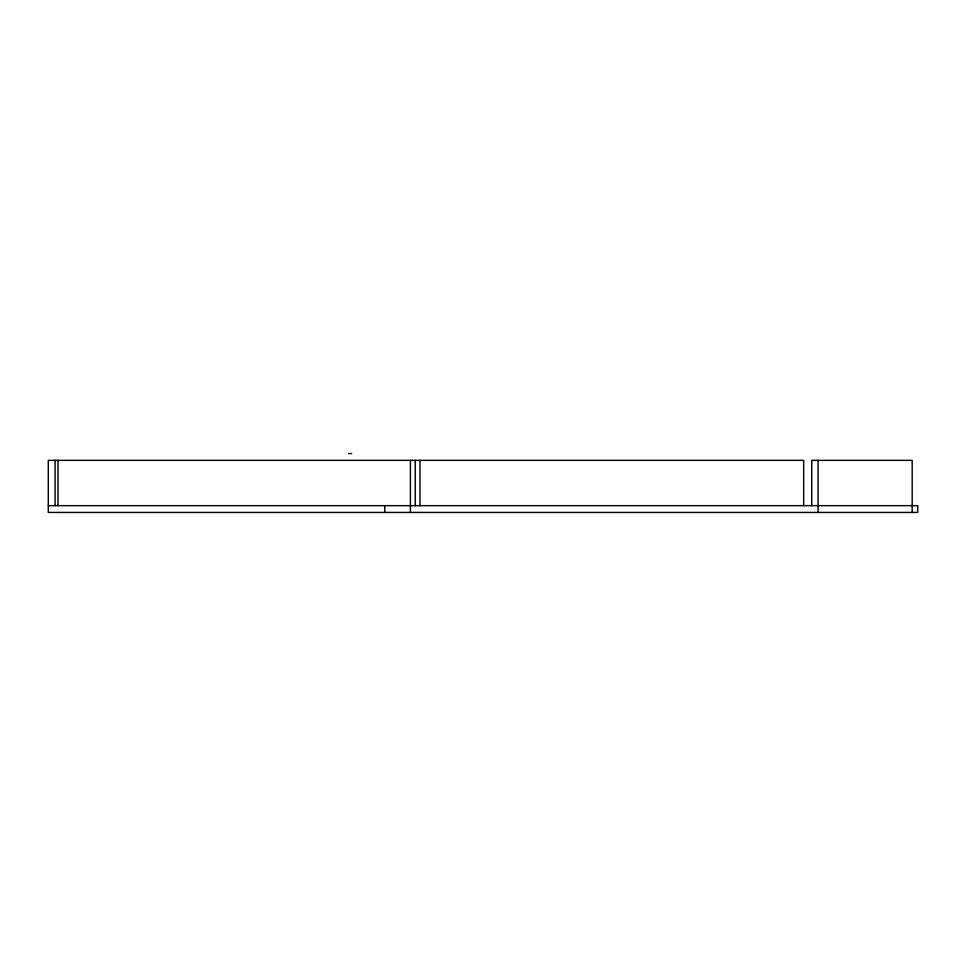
<?xml version="1.0" encoding="UTF-8"?>
<svg xmlns="http://www.w3.org/2000/svg" width="966" height="966" viewBox="0 0 966 966"><rect width="100%" height="100%" fill="white"/><g stroke="black" fill="none" stroke-linecap="round" stroke-linejoin="round"><path stroke-width="1.45" d="M348.666 453.561L351.6 453.561M48.3 505.653L917.7 505.653L917.7 512.439L48.3 512.439L48.3 460.347L803.676 460.347L803.676 505.653M912.182 512.439L912.182 460.347L811.73 460.347L811.73 505.653M818.069 460.347L818.069 512.439M419.981 460.347L419.981 505.653M415.223 460.347L415.223 505.653M410.417 460.347L410.417 512.439M384.734 505.653L384.734 512.439M58.008 460.347L58.008 505.653M55.098 460.347L55.098 505.653"/></g></svg>
